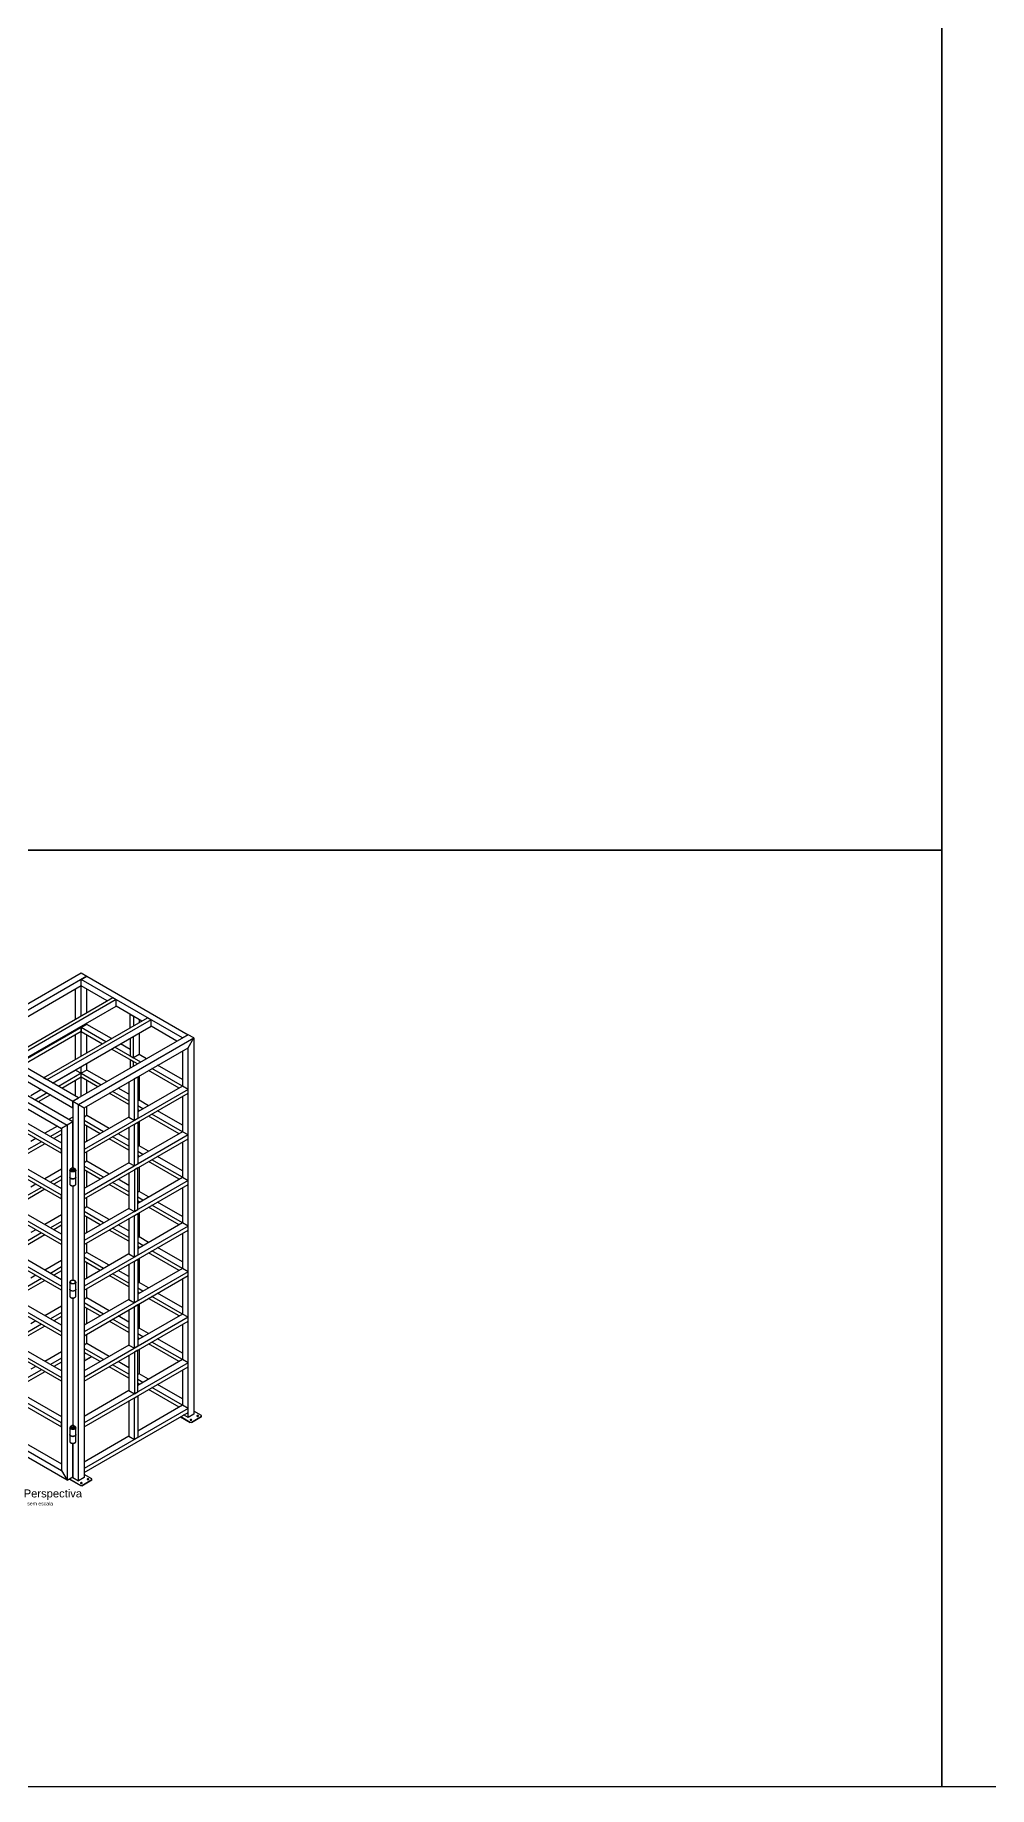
# Model space of a CAD drawing. Header units: inches. Extents: x -7660 to 802, y -193 to 3.
# Drawn here: x 408.5 to 445, y -192.6 to -125.7 of the extents above; entities that cross this region are included whole.
import ezdxf

# ---------------------------------------------------------------- set-up
doc = ezdxf.new("R2010")
doc.units = ezdxf.units.IN
doc.header["$MEASUREMENT"] = 0
doc.layers.add('PDF2_0', color=7, linetype='Continuous')
doc.layers.add('PDF_Text', color=7, linetype='Continuous')
doc.styles.add('PDF ArialMT', font='arial.ttf')

# ---------------------------------------------------------------- blocks, each defined once
blk = doc.blocks.new('GHGFJHJ')
at = {"layer": 'PDF2_0', "lineweight": 25}
for points in [[(290.13, 193.71), (341.9, 223.6), (344.44, 222.12), (292.67, 192.23)], [(292.67, 189.31), (338.09, 163.06), (338.09, 165.98), (338.09, 136.05), (338.09, 156.67), (335.59, 155.19), (335.59, -4.2), (338.09, -2.72), (338.09, 12.35), (338.09, -3.01), (340.63, -4.5), (340.63, 164.54), (392.41, 194.43), (389.91, 195.87), (338.09, 165.98), (340.63, 164.54), (343.17, 163.06), (389.91, 190.03), (392.41, 194.43), (392.41, 25.39), (389.91, 23.95), (389.91, 190.03)], [(353.5, 211.03), (341.9, 217.76), (341.9, 220.68), (344.44, 222.12), (389.91, 195.87), (387.37, 194.43), (341.9, 220.68)], [(341.9, 204.34), (341.9, 217.76), (297.71, 192.23)], [(313.37, 183.21), (357.57, 208.7), (357.57, 211.62), (310.83, 184.65), (309.3, 185.54), (356.04, 212.51), (357.57, 211.62)], [(339.36, 202.9), (339.36, 216.28)], [(344.44, 205.78), (344.44, 216.28)], [(369.17, 202.01), (357.57, 208.7)], [(363.87, 198.96), (363.87, 205.06), (365.4, 204.21), (365.4, 199.81)], [(341.35, 199.34), (341.9, 199.05), (313.92, 182.88)], [(341.9, 197.27), (315.44, 181.99)], [(329.03, 174.15), (373.23, 199.68), (373.23, 202.6)], [(355.49, 194.09), (344.44, 200.49), (341.9, 199.05)], [(341.9, 186.26), (341.9, 199.68)], [(352.95, 192.65), (341.9, 199.05), (341.9, 197.27), (351.43, 191.77)], [(344.44, 200.49), (344.44, 201.12)], [(367.9, 202.73), (367.9, 201.29)], [(384.83, 192.95), (373.23, 199.68)], [(339.36, 184.78), (339.36, 195.83)], [(344.44, 187.7), (344.44, 195.83)], [(367.09, 182.75), (355.49, 189.44)], [(368.62, 183.6), (357.02, 190.33)], [(363.87, 189.27), (359.51, 191.77)], [(363.87, 194.26), (363.87, 186.35), (365.4, 185.46), (365.4, 195.15)], [(367.9, 196.59), (367.9, 186.94), (365.4, 185.46)], [(338.09, 156.67), (292.67, 182.92), (290.13, 181.44), (292.67, 177.08), (292.67, 23.53), (290.13, 22.05), (290.13, 181.44), (335.59, 155.19), (333.05, 153.75), (333.05, 0.16), (335.59, -4.2), (290.13, 22.05)], [(341.9, 168.19), (341.9, 181.61)], [(344.44, 180), (344.44, 183.04)], [(365.4, 181.73), (365.4, 183.72), (363.87, 184.61), (363.87, 180.84)], [(371.16, 185.08), (367.9, 186.94)], [(387.37, 188.59), (387.37, 172.8), (373.65, 180.67)], [(387.37, 175.68), (376.19, 182.16)], [(292.67, 177.08), (333.05, 153.75)], [(329.12, 174.11), (339.36, 180), (339.36, 180.12)], [(349.35, 172.5), (341.9, 176.82), (341.9, 178.56), (331.66, 172.63)], [(341.9, 176.82), (333.18, 171.74)], [(339.36, 180), (341.9, 178.56)], [(339.36, 168.19), (339.36, 175.34)], [(353.42, 174.83), (344.44, 180), (341.9, 178.56), (350.88, 173.35)], [(344.44, 169.62), (344.44, 175.34)], [(363.24, 174.66), (363.24, 158.87), (365.78, 157.39), (365.78, 176.14), (367.3, 176.99), (367.3, 158.28), (365.78, 157.39)], [(367.9, 177.37), (367.9, 166.45), (367.3, 166.07)], [(385.85, 171.91), (372.17, 179.83)], [(324.08, 171.19), (319.3, 168.44)], [(326.58, 169.71), (321.03, 166.49)], [(328.1, 168.86), (322.56, 165.65)], [(363.24, 164.5), (354.43, 169.58)], [(363.24, 166.24), (355.96, 170.43)], [(363.24, 169.16), (358.45, 171.91)], [(389.91, 171.32), (387.37, 172.8), (367.3, 161.2)], [(372.17, 163.99), (367.9, 166.45)], [(387.37, 168.1), (387.37, 152.31), (373.65, 160.23)], [(338.09, 158.79), (336.23, 157.73)], [(343.17, 163.06), (343.17, -3.01), (340.63, -4.5)], [(354.43, 153.75), (344.44, 159.55), (343.17, 158.79)], [(363.24, 158.87), (343.17, 147.27)], [(344.44, 159.55), (344.44, 163.78)], [(369.63, 162.56), (367.3, 163.91)], [(368.11, 161.67), (367.3, 162.13)], [(367.9, 161.79), (367.9, 161.54)], [(385.85, 151.42), (372.17, 159.34)], [(387.37, 155.23), (376.19, 161.67)], [(313.62, 155.57), (316.12, 157.05), (333.05, 147.27)], [(331.19, 154.81), (325.6, 151.59)], [(333.05, 152.99), (328.1, 150.11)], [(333.05, 151.21), (329.63, 149.26)], [(351.89, 152.31), (343.17, 157.35)], [(350.37, 151.42), (343.17, 155.61)], [(344.44, 147.99), (344.44, 154.85)], [(363.24, 145.75), (355.96, 149.98)], [(363.24, 148.67), (358.45, 151.42)], [(363.24, 154.17), (363.24, 138.38), (365.78, 136.94), (365.78, 155.65), (367.3, 156.54), (367.3, 137.79), (365.78, 136.94)], [(367.9, 156.88), (367.9, 145.96), (367.3, 145.62)], [(389.91, 150.83), (387.37, 152.31), (367.3, 140.71)], [(324.08, 147.78), (316.12, 143.21)], [(325.6, 146.89), (316.12, 141.47)], [(321.54, 149.26), (319.3, 147.95)], [(344.44, 139.06), (344.44, 143.34)], [(363.24, 144.01), (354.43, 149.09)], [(369.63, 142.07), (367.3, 143.42)], [(368.11, 141.18), (367.3, 141.68)], [(372.17, 143.55), (367.9, 145.96)], [(387.37, 147.65), (387.37, 131.82), (373.65, 139.74)], [(313.62, 135.08), (316.12, 136.56), (333.05, 126.78)], [(333.05, 135.42), (325.6, 131.1)], [(337.5, 135.76), (337.33, 135.72), (337.25, 135.67), (337.2, 135.63), (337.12, 135.59), (337.08, 135.55), (336.99, 135.5), (336.95, 135.46), (336.91, 135.42), (336.86, 135.38), (336.82, 135.29), (336.82, 135.25), (336.78, 135.16), (336.78, 135.12), (336.74, 135.08), (336.74, 135), (336.74, 131.91), (336.74, 128.81)], [(336.74, 135), (336.74, 135)], [(337.41, 135.59), (337.41, 135)], [(338.81, 135.25), (338.81, 135.21), (338.81, 135.12), (338.81, 135.08), (338.77, 135), (338.73, 134.91), (338.64, 134.87), (338.56, 134.78), (338.43, 134.74), (338.3, 134.74), (338.18, 134.7), (338.01, 134.7), (337.88, 134.74), (337.75, 134.78), (337.67, 134.83), (337.54, 134.87), (337.5, 134.91), (337.41, 135), (337.41, 135.08), (337.41, 135.16), (337.41, 135.25)], [(338.77, 135.59), (338.77, 135.63), (338.77, 135.67), (338.77, 135.72), (338.73, 135.8), (338.68, 135.84), (338.6, 135.88), (338.56, 135.93), (338.47, 135.97), (338.39, 136.01), (338.3, 136.01), (338.22, 136.05), (338.13, 136.05), (338.05, 136.05), (337.97, 136.05), (337.88, 136.01), (337.8, 136.01), (337.71, 135.97), (337.67, 135.93), (337.58, 135.88), (337.54, 135.84), (337.5, 135.8), (337.46, 135.76), (337.46, 135.72), (337.46, 135.67), (337.46, 135.59)], [(339.45, 135), (339.45, 135.08), (339.45, 135.12), (339.45, 135.21), (339.4, 135.25), (339.4, 135.29), (339.36, 135.38), (339.32, 135.42), (339.28, 135.46), (339.24, 135.5), (339.15, 135.55), (339.11, 135.59), (339.02, 135.63), (338.9, 135.72), (338.81, 135.72), (338.73, 135.76)], [(338.81, 135), (338.81, 135.59)], [(339.49, 128.81), (339.49, 131.91), (339.49, 135)], [(354.43, 133.3), (344.44, 139.06), (343.17, 138.34)], [(363.24, 138.38), (343.17, 126.78)], [(351.89, 131.82), (343.17, 136.86)], [(350.37, 130.97), (343.17, 135.12)], [(344.44, 127.5), (344.44, 134.4)], [(367.9, 136.39), (367.9, 125.51), (367.3, 125.13)], [(367.9, 141.3), (367.9, 141.09)], [(385.85, 130.97), (372.17, 138.85)], [(387.37, 134.74), (376.19, 141.18)], [(324.08, 127.29), (316.12, 122.72)], [(325.6, 126.44), (316.12, 120.98)], [(321.54, 128.77), (319.3, 127.46)], [(333.05, 132.5), (328.1, 129.66)], [(333.05, 130.76), (329.63, 128.77)], [(336.74, 128.86), (336.78, 128.73), (336.78, 128.65), (336.82, 128.56), (336.86, 128.48), (336.91, 128.43), (336.99, 128.35), (337.08, 128.26), (337.16, 128.22), (337.25, 128.18), (337.37, 128.14), (337.5, 128.1), (337.58, 128.05), (337.71, 128.01), (337.84, 128.01), (337.97, 127.97), (338.13, 127.97), (338.26, 127.97), (338.39, 128.01), (338.52, 128.01), (338.64, 128.05), (338.73, 128.1), (338.85, 128.14), (338.98, 128.18), (339.07, 128.22), (339.15, 128.26), (339.24, 128.35), (339.32, 128.43), (339.36, 128.48), (339.4, 128.56), (339.45, 128.65), (339.45, 128.77), (339.49, 128.81), (339.45, 128.86)], [(338.09, 127.97), (338.09, 85.55)], [(367.3, 120.22), (387.37, 131.82), (389.91, 130.38), (343.17, 103.41), (343.17, 101.64), (389.91, 128.6), (389.91, 130.38)], [(363.24, 123.52), (354.43, 128.6)], [(363.24, 125.3), (355.96, 129.49)], [(363.24, 128.18), (358.45, 130.97)], [(363.24, 133.73), (363.24, 117.89), (365.78, 116.45)], [(387.37, 127.16), (387.37, 111.37), (373.65, 119.25)], [(354.43, 112.81), (344.44, 118.57), (343.17, 117.85)], [(344.44, 118.57), (344.44, 122.85)], [(369.63, 121.58), (367.3, 122.93)], [(368.11, 120.73), (367.3, 121.19)], [(372.17, 123.06), (367.9, 125.51)], [(367.9, 120.86), (367.9, 120.6)], [(385.85, 110.48), (372.17, 118.4)], [(387.37, 114.29), (376.19, 120.73)], [(333.05, 106.29), (316.12, 116.07), (313.62, 114.63), (333.05, 103.41), (333.05, 101.64), (313.62, 112.85), (313.62, 114.63)], [(333.05, 114.93), (325.6, 110.61)], [(333.05, 112.01), (328.1, 109.17)], [(333.05, 110.27), (329.63, 108.28)], [(363.24, 117.89), (343.17, 106.29)], [(351.89, 111.37), (343.17, 116.41)], [(350.37, 110.48), (343.17, 114.63)], [(344.44, 107.05), (344.44, 113.91)], [(363.24, 107.73), (358.45, 110.48)], [(363.24, 113.24), (363.24, 97.45), (365.78, 95.96)], [(367.9, 115.95), (367.9, 105.02), (367.3, 104.64)], [(389.91, 109.89), (387.37, 111.37), (367.3, 99.77)], [(324.08, 106.84), (316.12, 102.27)], [(325.6, 105.95), (316.12, 100.49)], [(321.54, 108.28), (319.3, 107.01)], [(344.44, 98.12), (344.44, 102.36)], [(363.24, 103.08), (354.43, 108.16)], [(363.24, 104.81), (355.96, 109.04)], [(369.63, 101.13), (367.3, 102.48)], [(372.17, 102.57), (367.9, 105.02)], [(387.37, 106.67), (387.37, 90.88), (373.65, 98.8)], [(333.05, 85.85), (316.12, 95.62), (313.62, 94.14), (333.05, 82.92), (333.05, 81.19), (313.62, 92.41), (313.62, 94.14)], [(333.05, 94.48), (325.6, 90.16)], [(354.43, 92.32), (344.44, 98.12), (343.17, 97.4)], [(363.24, 97.45), (343.17, 85.85)], [(351.89, 90.88), (343.17, 95.92)], [(363.24, 92.75), (363.24, 76.96), (365.78, 75.52), (365.78, 94.23), (367.3, 95.12), (367.3, 76.36), (365.78, 75.52)], [(368.11, 100.24), (367.3, 100.7)], [(367.9, 95.46), (367.9, 84.53), (367.3, 84.19)], [(367.9, 100.37), (367.9, 100.11)], [(385.85, 89.99), (372.17, 97.91)], [(387.37, 93.8), (376.19, 100.24)], [(321.54, 87.84), (319.3, 86.52)], [(333.05, 91.56), (328.1, 88.68)], [(333.05, 89.78), (329.63, 87.84)], [(350.37, 89.99), (343.17, 94.19)], [(344.44, 86.57), (344.44, 93.47)], [(363.24, 82.59), (354.43, 87.67)], [(363.24, 84.32), (355.96, 88.55)], [(363.24, 87.24), (358.45, 89.99)], [(389.91, 89.44), (387.37, 90.88), (367.3, 79.28)], [(324.08, 86.35), (316.12, 81.78)], [(325.6, 85.51), (316.12, 80.05)], [(339.45, 84.7), (339.45, 84.79), (339.45, 84.87), (339.4, 85), (339.36, 85.04), (339.28, 85.13), (339.24, 85.21), (339.15, 85.3), (339.02, 85.34), (338.98, 85.38), (338.9, 85.42), (338.81, 85.42), (338.73, 85.46), (338.64, 85.51), (338.56, 85.51), (338.35, 85.55), (338.18, 85.55), (337.97, 85.55), (337.75, 85.55), (337.58, 85.51), (337.5, 85.46), (337.41, 85.42), (337.33, 85.42), (337.25, 85.38), (337.16, 85.34), (337.12, 85.3), (337.03, 85.25), (336.99, 85.21), (336.95, 85.13), (336.91, 85.08), (336.86, 85.04), (336.82, 84.96), (336.78, 84.91), (336.78, 84.83), (336.74, 84.74), (336.74, 84.7), (336.74, 81.61), (336.78, 81.53), (336.78, 81.44), (336.86, 81.32), (336.95, 81.23), (337.03, 81.15), (337.16, 81.06), (337.29, 80.98), (337.46, 80.93), (337.63, 80.89), (337.8, 80.85), (337.97, 80.85), (338.18, 80.85), (338.35, 80.85), (338.52, 80.89), (338.68, 80.93), (338.85, 80.98), (339.02, 81.02), (339.15, 81.1), (339.24, 81.19), (339.32, 81.27), (339.4, 81.4), (339.45, 81.49), (339.49, 81.61), (339.49, 84.7)], [(336.74, 84.7), (336.74, 84.7)], [(336.78, 81.61), (336.74, 81.57), (336.74, 81.53)], [(336.74, 81.49), (336.74, 78.39), (336.78, 78.27), (336.82, 78.18), (336.86, 78.1), (336.99, 77.97), (337.08, 77.89), (337.2, 77.84), (337.37, 77.76), (337.5, 77.72), (337.71, 77.67), (337.88, 77.63), (338.05, 77.63), (338.26, 77.63), (338.43, 77.63), (338.6, 77.67), (338.77, 77.72), (338.94, 77.8), (339.07, 77.84), (339.19, 77.93), (339.28, 78.01), (339.36, 78.14), (339.45, 78.23), (339.45, 78.31), (339.49, 78.39), (339.49, 81.49)], [(339.45, 81.53), (339.45, 81.57)], [(344.44, 77.63), (344.44, 81.91)], [(369.63, 80.64), (367.3, 81.99)], [(368.11, 79.75), (367.3, 80.26)], [(372.17, 82.12), (367.9, 84.53)], [(367.9, 79.88), (367.9, 79.66)], [(387.37, 86.23), (387.37, 70.39), (373.65, 78.31)], [(387.37, 73.31), (376.19, 79.75)], [(333.05, 65.36), (316.12, 75.13), (313.62, 73.7), (333.05, 62.43), (333.05, 60.7), (313.62, 71.92), (313.62, 73.7)], [(333.05, 73.99), (325.6, 69.67)], [(333.05, 71.07), (328.1, 68.23)], [(337.54, 77.72), (337.54, 77.67), (337.58, 77.67), (337.63, 77.63), (337.71, 77.59), (337.8, 77.55), (337.84, 77.55), (337.92, 77.51), (338.01, 77.51), (338.09, 77.51), (338.18, 77.51), (338.26, 77.51), (338.35, 77.51), (338.43, 77.55), (338.52, 77.59), (338.6, 77.63), (338.64, 77.67), (338.68, 77.72)], [(338.09, 77.51), (338.09, 20.4)], [(354.43, 71.88), (344.44, 77.63), (343.17, 76.91)], [(363.24, 76.96), (343.17, 65.36)], [(351.89, 70.39), (343.17, 75.43)], [(350.37, 69.55), (343.17, 73.7)], [(344.44, 66.08), (344.44, 72.98)], [(363.24, 72.3), (363.24, 56.47), (365.78, 55.03), (365.78, 73.74), (367.3, 74.63), (367.3, 55.92), (365.78, 55.03)], [(367.9, 75.01), (367.9, 64.09), (367.3, 63.7)], [(385.85, 69.55), (372.17, 77.42)], [(324.08, 65.91), (316.12, 61.29)], [(325.6, 65.02), (316.12, 59.56)], [(321.54, 67.35), (319.3, 66.03)], [(333.05, 69.34), (329.63, 67.35)], [(363.24, 62.1), (354.43, 67.22)], [(363.24, 63.87), (355.96, 68.07)], [(363.24, 66.75), (358.45, 69.55)], [(389.91, 68.95), (387.37, 70.39), (367.3, 58.79)], [(372.17, 61.63), (367.9, 64.09)], [(387.37, 65.74), (387.37, 49.95), (373.65, 57.82)], [(354.43, 51.39), (344.44, 57.14), (343.17, 56.42)], [(363.24, 56.47), (343.17, 44.91)], [(344.44, 57.14), (344.44, 61.42)], [(369.63, 60.15), (367.3, 61.5)], [(368.11, 59.3), (367.3, 59.77)], [(367.9, 59.43), (367.9, 59.17)], [(385.85, 49.06), (372.17, 56.97)], [(387.37, 52.87), (376.19, 59.3)], [(333.05, 44.91), (316.12, 54.65), (313.62, 53.21), (333.05, 41.99), (333.05, 40.21), (313.62, 51.47), (313.62, 53.21)], [(333.05, 53.5), (325.6, 49.18)], [(333.05, 50.58), (328.1, 47.74)], [(333.05, 48.85), (329.63, 46.86)], [(351.89, 49.95), (343.17, 54.98)], [(350.37, 49.06), (343.17, 53.21)], [(343.89, 52.78), (343.17, 52.4)], [(343.17, 50.41), (343.26, 50.45), (343.34, 50.45), (343.43, 50.5), (343.47, 50.54), (343.51, 50.58), (343.51, 50.67), (343.51, 50.71), (343.47, 50.75), (343.38, 50.79), (343.3, 50.83), (343.21, 50.83), (343.17, 50.83)], [(343.17, 49.61), (343.43, 49.61), (343.43, 49.44), (343.17, 49.44)], [(343.43, 49.61), (346.43, 51.34)], [(343.43, 49.44), (346.56, 51.26)], [(363.24, 43.38), (355.96, 47.62)], [(363.24, 46.31), (358.45, 49.06)], [(363.24, 51.81), (363.24, 36.02), (365.78, 34.54)], [(367.9, 54.52), (367.9, 43.6), (367.3, 43.26)], [(389.91, 48.46), (387.37, 49.95), (367.3, 38.35)], [(295.17, 41.61), (295.17, 24.97), (292.67, 23.53), (333.05, 0.16)], [(324.08, 45.42), (316.12, 40.84)], [(325.6, 44.53), (316.12, 39.07)], [(321.54, 46.86), (319.3, 45.59)], [(363.24, 41.65), (354.43, 46.73)], [(369.63, 39.7), (367.3, 41.06)], [(372.17, 41.14), (367.9, 43.6)], [(387.37, 45.25), (387.37, 29.46), (373.65, 37.37)], [(313.62, 32.72), (316.12, 34.2), (333.05, 24.42)], [(363.24, 36.02), (343.17, 24.42)], [(363.24, 31.32), (363.24, 15.53), (365.78, 14.09), (365.78, 32.8), (367.3, 33.69), (367.3, 14.94), (365.78, 14.09)], [(368.11, 38.81), (367.3, 39.32)], [(385.85, 28.57), (372.17, 36.48)], [(387.37, 32.38), (376.19, 38.81)], [(389.91, 28.02), (387.37, 29.46), (367.3, 17.86)], [(386.48, 24.29), (390.88, 21.75)], [(386.65, 24.38), (390.88, 21.92)], [(389.91, 23.95), (387.88, 25.1)], [(391.39, 21.92), (395.96, 24.55), (395.96, 24.84), (392.41, 26.87)], [(391.39, 21.75), (395.96, 24.38), (395.96, 24.55)], [(394.52, 24.59), (394.48, 24.63), (394.4, 24.67), (394.31, 24.71), (394.23, 24.71), (394.14, 24.71), (394.02, 24.71), (393.93, 24.67), (393.89, 24.63), (393.85, 24.59)], [(338.77, 19.97), (338.77, 20.02), (338.77, 20.1), (338.73, 20.14), (338.68, 20.18), (338.64, 20.27), (338.56, 20.31), (338.52, 20.31), (338.43, 20.35), (338.35, 20.4), (338.26, 20.4), (338.18, 20.4), (338.09, 20.4), (338.01, 20.4), (337.92, 20.4), (337.84, 20.35), (337.75, 20.35), (337.67, 20.31), (337.63, 20.27), (337.58, 20.23), (337.54, 20.18), (337.5, 20.14), (337.46, 20.1), (337.46, 20.02), (337.41, 19.97), (337.41, 19.34)], [(338.81, 19.63), (338.81, 19.59), (338.81, 19.51), (338.81, 19.42), (338.77, 19.34), (338.73, 19.25), (338.64, 19.21), (338.56, 19.17), (338.43, 19.13), (338.3, 19.08), (338.18, 19.08), (338.01, 19.08), (337.88, 19.08), (337.75, 19.13), (337.67, 19.17), (337.54, 19.21), (337.5, 19.3), (337.41, 19.38), (337.41, 19.42), (337.41, 19.51), (337.41, 19.59), (337.41, 19.63)], [(339.45, 19.38), (339.45, 19.42), (339.45, 19.51), (339.45, 19.55), (339.4, 19.59), (339.4, 19.68), (339.36, 19.72), (339.32, 19.76), (339.28, 19.8), (339.24, 19.89), (339.15, 19.93), (339.11, 19.97), (339.02, 19.97), (338.9, 20.06), (338.81, 20.1), (338.73, 20.1)], [(338.81, 19.34), (338.81, 19.97)], [(391.48, 22.85), (391.43, 22.89), (391.35, 22.94), (391.26, 22.98), (391.18, 22.98), (391.09, 22.98), (391.01, 22.94), (390.93, 22.94), (390.84, 22.89), (390.84, 22.85)], [(316.12, 12.86), (333.05, 3.08)], [(363.24, 15.53), (343.17, 3.93)], [(342.16, -6.53), (342.16, -6.7), (341.65, -6.7), (336.44, -3.69)], [(336.61, -3.61), (341.65, -6.53), (342.16, -6.53), (346.69, -3.9), (346.69, -3.61), (343.17, -1.57)], [(342.24, -5.6), (342.2, -5.55), (342.11, -5.51), (342.03, -5.47), (341.94, -5.47), (341.86, -5.47), (341.73, -5.47), (341.65, -5.51), (341.61, -5.55), (341.56, -5.6)], [(341.65, -6.7), (341.65, -6.53)], [(342.16, -6.7), (346.69, -4.07), (346.69, -3.9)], [(345.25, -3.82), (345.2, -3.78), (345.16, -3.73), (345.08, -3.73), (344.95, -3.69), (344.87, -3.73), (344.78, -3.73), (344.7, -3.78), (344.65, -3.82), (344.61, -3.82)]]:
    blk.add_lwpolyline(points, dxfattribs=at)
for points in [[(371.71, 203.45), (373.23, 202.6), (326.49, 175.59), (324.97, 176.48)], [(292.67, 192.23), (338.09, 165.98), (340.63, 167.47), (295.17, 193.71)], [(343.17, 142.62), (389.91, 169.58), (389.91, 171.32), (343.17, 144.35)], [(333.05, 144.35), (313.62, 155.57), (313.62, 153.83), (333.05, 142.62)], [(343.17, 122.13), (389.91, 149.09), (389.91, 150.83), (343.17, 123.86)], [(333.05, 123.86), (313.62, 135.08), (313.62, 133.34), (333.05, 122.13)], [(337.75, 135.97), (337.67, 135.88), (337.63, 135.84), (337.58, 135.8), (337.58, 135.72), (337.58, 135.63), (337.63, 135.59), (337.67, 135.55), (337.75, 135.46), (337.84, 135.46), (337.97, 135.42), (338.09, 135.42), (338.18, 135.42), (338.3, 135.42), (338.43, 135.46), (338.52, 135.5), (338.56, 135.55), (338.6, 135.63), (338.64, 135.67), (338.64, 135.76), (338.6, 135.8), (338.56, 135.88), (338.52, 135.93), (338.43, 135.97), (338.3, 136.01), (338.22, 136.01), (338.09, 136.01), (337.97, 136.01), (337.88, 135.97)], [(367.3, 117.34), (367.3, 136.05), (365.78, 135.16), (365.78, 116.45)], [(339.49, 131.91), (339.45, 131.78), (339.4, 131.69), (339.32, 131.57), (339.24, 131.48), (339.15, 131.4), (339.02, 131.31), (338.85, 131.27), (338.68, 131.23), (338.52, 131.19), (338.35, 131.14), (338.18, 131.14), (337.97, 131.14), (337.8, 131.14), (337.63, 131.19), (337.46, 131.23), (337.29, 131.31), (337.16, 131.35), (337.03, 131.44), (336.95, 131.52), (336.86, 131.65), (336.78, 131.74), (336.78, 131.82), (336.74, 131.91), (336.78, 131.86), (336.78, 131.74), (336.82, 131.65), (336.91, 131.57), (337.03, 131.44), (337.12, 131.4), (337.29, 131.31), (337.41, 131.23), (337.58, 131.19), (337.75, 131.14), (337.97, 131.14), (338.13, 131.14), (338.3, 131.14), (338.52, 131.19), (338.68, 131.23), (338.85, 131.27), (338.98, 131.31), (339.11, 131.4), (339.24, 131.48), (339.32, 131.57), (339.4, 131.65), (339.45, 131.78), (339.45, 131.86)], [(367.3, 96.85), (365.78, 95.96), (365.78, 114.72), (367.3, 115.56)], [(343.17, 81.19), (389.91, 108.16), (389.91, 109.89), (343.17, 82.92)], [(343.17, 60.7), (389.91, 87.67), (389.91, 89.44), (343.17, 62.43)], [(338.98, 85.34), (338.85, 85.38), (338.68, 85.46), (338.52, 85.51), (338.35, 85.51), (338.18, 85.55), (338.01, 85.55), (337.84, 85.51), (337.67, 85.46), (337.5, 85.42), (337.37, 85.38), (337.2, 85.3), (337.12, 85.21), (337.03, 85.13), (336.95, 85.04), (336.91, 84.96), (336.91, 84.83), (336.91, 84.74), (336.95, 84.66), (336.99, 84.53), (337.08, 84.45), (337.2, 84.36), (337.33, 84.28), (337.46, 84.24), (337.63, 84.19), (337.8, 84.15), (337.97, 84.15), (338.13, 84.11), (338.3, 84.15), (338.47, 84.15), (338.64, 84.19), (338.81, 84.24), (338.94, 84.32), (339.07, 84.41), (339.15, 84.49), (339.24, 84.58), (339.28, 84.66), (339.32, 84.79), (339.32, 84.87), (339.32, 84.96), (339.24, 85.08), (339.19, 85.17), (339.07, 85.25)], [(343.17, 40.21), (389.91, 67.22), (389.91, 68.95), (343.17, 41.99)], [(343.17, 19.76), (389.91, 46.73), (389.91, 48.46), (343.17, 21.5)], [(367.3, 35.43), (367.3, 54.14), (365.78, 53.29), (365.78, 34.54)], [(333.05, 21.5), (313.62, 32.72), (313.62, 30.98), (333.05, 19.76)], [(343.17, -0.73), (389.91, 26.24), (389.91, 28.02), (343.17, 1.01)], [(393.93, 24.55), (394.02, 24.5), (394.1, 24.46), (394.19, 24.46), (394.31, 24.46), (394.4, 24.5), (394.44, 24.55), (394.52, 24.59), (394.52, 24.63), (394.52, 24.71), (394.52, 24.76), (394.48, 24.8), (394.4, 24.84), (394.31, 24.88), (394.23, 24.88), (394.14, 24.88), (394.02, 24.84), (393.93, 24.84), (393.89, 24.8), (393.85, 24.76), (393.85, 24.67), (393.85, 24.63), (393.89, 24.59)], [(339.49, 16.29), (339.49, 16.25), (339.45, 16.16), (339.4, 16.04), (339.32, 15.95), (339.24, 15.87), (339.15, 15.78), (339.02, 15.7), (338.85, 15.61), (338.68, 15.57), (338.52, 15.53), (338.35, 15.53), (338.18, 15.49), (337.97, 15.49), (337.8, 15.53), (337.63, 15.57), (337.46, 15.61), (337.29, 15.66), (337.16, 15.74), (337.03, 15.82), (336.95, 15.91), (336.86, 15.99), (336.78, 16.08), (336.78, 16.21), (336.74, 16.29), (336.78, 16.16), (336.82, 16.08), (336.86, 15.95), (336.95, 15.87), (337.08, 15.78), (337.2, 15.7), (337.33, 15.66), (337.5, 15.57), (337.67, 15.53), (337.84, 15.53), (338.05, 15.49), (338.22, 15.49), (338.39, 15.53), (338.56, 15.53), (338.73, 15.57), (338.9, 15.66), (339.07, 15.7), (339.19, 15.78), (339.28, 15.87), (339.36, 15.99), (339.4, 16.08), (339.45, 16.16)], [(337.8, 20.31), (337.71, 20.27), (337.63, 20.23), (337.58, 20.14), (337.58, 20.1), (337.58, 20.02), (337.63, 19.97), (337.67, 19.89), (337.75, 19.85), (337.84, 19.8), (337.92, 19.76), (338.05, 19.76), (338.18, 19.76), (338.26, 19.76), (338.39, 19.8), (338.47, 19.85), (338.56, 19.89), (338.6, 19.93), (338.64, 20.02), (338.64, 20.1), (338.64, 20.14), (338.6, 20.23), (338.52, 20.27), (338.43, 20.31), (338.35, 20.35), (338.26, 20.35), (338.13, 20.4), (338.01, 20.35), (337.88, 20.35)], [(390.88, 22.77), (390.97, 22.73), (391.05, 22.73), (391.18, 22.73), (391.26, 22.73), (391.35, 22.77), (391.43, 22.81), (391.48, 22.85), (391.52, 22.89), (391.52, 22.94), (391.48, 23.02), (391.43, 23.06), (391.35, 23.11), (391.26, 23.11), (391.18, 23.15), (391.09, 23.15), (391.01, 23.11), (390.93, 23.06), (390.84, 23.02), (390.8, 22.98), (390.8, 22.94), (390.8, 22.89), (390.84, 22.81)], [(390.88, 21.75), (390.88, 21.92), (391.39, 21.92), (391.39, 21.75)], [(341.65, -5.64), (341.73, -5.68), (341.82, -5.72), (341.9, -5.72), (342.03, -5.72), (342.11, -5.68), (342.16, -5.64), (342.24, -5.6), (342.24, -5.55), (342.24, -5.47), (342.24, -5.43), (342.2, -5.38), (342.11, -5.34), (342.03, -5.3), (341.94, -5.3), (341.86, -5.3), (341.73, -5.34), (341.65, -5.34), (341.61, -5.38), (341.56, -5.43), (341.56, -5.51), (341.56, -5.55), (341.61, -5.6)], [(344.7, -3.9), (344.74, -3.95), (344.87, -3.95), (344.95, -3.95), (345.03, -3.95), (345.12, -3.95), (345.2, -3.9), (345.25, -3.86), (345.29, -3.78), (345.29, -3.73), (345.25, -3.69), (345.2, -3.65), (345.16, -3.61), (345.08, -3.56), (344.95, -3.56), (344.87, -3.56), (344.78, -3.56), (344.7, -3.61), (344.65, -3.65), (344.61, -3.69), (344.57, -3.73), (344.57, -3.82), (344.61, -3.86)]]:
    blk.add_lwpolyline(points, close=True, dxfattribs=at)
at = {"layer": 'PDF2_0', "color": 8, "lineweight": 25, "true_color": 0x808080}
for points in [[(339.49, 135), (339.45, 134.87), (339.4, 134.78), (339.32, 134.66), (339.24, 134.57), (339.15, 134.49), (339.02, 134.4), (338.85, 134.36), (338.68, 134.32), (338.52, 134.28), (338.35, 134.23), (338.18, 134.23), (337.97, 134.23), (337.8, 134.23), (337.63, 134.28), (337.46, 134.32), (337.29, 134.4), (337.16, 134.45), (337.03, 134.53), (336.95, 134.61), (336.86, 134.74), (336.78, 134.83), (336.78, 134.95), (336.74, 135)], [(337.46, 135.72), (337.37, 135.67), (337.2, 135.59), (337.12, 135.55), (337.03, 135.42), (336.95, 135.33), (336.91, 135.25), (336.91, 135.12), (336.91, 135.04), (336.95, 134.95), (336.99, 134.83), (337.08, 134.74), (337.2, 134.66), (337.33, 134.61), (337.46, 134.53), (337.63, 134.49), (337.8, 134.45), (337.97, 134.45), (338.13, 134.45), (338.3, 134.45), (338.47, 134.45), (338.64, 134.49), (338.81, 134.57), (338.94, 134.61), (339.07, 134.7), (339.15, 134.78), (339.24, 134.87), (339.28, 134.95), (339.32, 135.08), (339.32, 135.16), (339.32, 135.25), (339.24, 135.38), (339.19, 135.46), (339.07, 135.55), (338.98, 135.63), (338.85, 135.67), (338.77, 135.72)], [(338.81, 135.59), (338.77, 135.55), (338.77, 135.5), (338.73, 135.42), (338.64, 135.33), (338.56, 135.29), (338.43, 135.25), (338.3, 135.21), (338.18, 135.21), (338.05, 135.21), (337.92, 135.21), (337.8, 135.25), (337.67, 135.29), (337.58, 135.33), (337.5, 135.42), (337.46, 135.46), (337.46, 135.55), (337.41, 135.59)], [(336.74, 128.81), (336.78, 128.77), (336.78, 128.65), (336.82, 128.56), (336.91, 128.48), (337.03, 128.35), (337.12, 128.31), (337.29, 128.22), (337.41, 128.14), (337.58, 128.1), (337.75, 128.05), (337.97, 128.05), (338.13, 128.05), (338.3, 128.05), (338.52, 128.1), (338.68, 128.1), (338.85, 128.18), (338.98, 128.22), (339.11, 128.31), (339.24, 128.39), (339.32, 128.48), (339.4, 128.56), (339.45, 128.69), (339.45, 128.77), (339.49, 128.81)], [(339.49, 84.7), (339.45, 84.58), (339.4, 84.49), (339.32, 84.36), (339.24, 84.28), (339.15, 84.19), (339.02, 84.11), (338.85, 84.07), (338.68, 84.03), (338.52, 83.98), (338.35, 83.94), (338.18, 83.94), (337.97, 83.94), (337.8, 83.94), (337.63, 83.98), (337.46, 84.03), (337.29, 84.11), (337.16, 84.15), (337.03, 84.24), (336.95, 84.32), (336.86, 84.41), (336.78, 84.53), (336.78, 84.62), (336.74, 84.7)], [(339.49, 81.53), (339.45, 81.4), (339.45, 81.32), (339.36, 81.23), (339.28, 81.1), (339.19, 81.02), (339.07, 80.93), (338.94, 80.89), (338.77, 80.81), (338.6, 80.77), (338.43, 80.72), (338.26, 80.72), (338.05, 80.72), (337.88, 80.72), (337.71, 80.77), (337.5, 80.81), (337.37, 80.85), (337.2, 80.93), (337.08, 80.98), (336.99, 81.06), (336.86, 81.19), (336.82, 81.27), (336.78, 81.36), (336.74, 81.49), (336.74, 81.53)], [(339.49, 19.38), (339.49, 19.34), (339.45, 19.25), (339.4, 19.13), (339.32, 19.04), (339.24, 18.96), (339.15, 18.87), (339.02, 18.79), (338.85, 18.7), (338.68, 18.66), (338.52, 18.62), (338.35, 18.62), (338.18, 18.58), (337.97, 18.58), (337.8, 18.62), (337.63, 18.66), (337.46, 18.7), (337.29, 18.75), (337.16, 18.83), (337.03, 18.91), (336.95, 19), (336.86, 19.08), (336.78, 19.17), (336.78, 19.3), (336.74, 19.34)], [(337.46, 20.06), (337.37, 20.02), (337.2, 19.97), (337.12, 19.89), (337.03, 19.8), (336.95, 19.72), (336.91, 19.59), (336.91, 19.51), (336.91, 19.38), (336.95, 19.3), (336.99, 19.21), (337.08, 19.13), (337.2, 19.04), (337.33, 18.96), (337.46, 18.91), (337.63, 18.83), (337.8, 18.83), (337.97, 18.79), (338.13, 18.79), (338.3, 18.79), (338.47, 18.83), (338.64, 18.87), (338.81, 18.91), (338.94, 18.96), (339.07, 19.04), (339.15, 19.13), (339.24, 19.21), (339.28, 19.34), (339.32, 19.42), (339.32, 19.51), (339.32, 19.63), (339.24, 19.72), (339.19, 19.8), (339.07, 19.89), (338.98, 19.97), (338.85, 20.06), (338.77, 20.06)], [(338.81, 19.97), (338.77, 19.89), (338.73, 19.8), (338.68, 19.76), (338.6, 19.68), (338.52, 19.63), (338.39, 19.59), (338.26, 19.59), (338.13, 19.55), (338.01, 19.55), (337.88, 19.59), (337.75, 19.63), (337.67, 19.68), (337.54, 19.72), (337.5, 19.8), (337.46, 19.85), (337.41, 19.93), (337.41, 19.97)], [(336.74, 13.2), (336.78, 13.07), (336.82, 12.99), (336.86, 12.86), (336.95, 12.78), (337.08, 12.69), (337.2, 12.61), (337.33, 12.52), (337.5, 12.48), (337.67, 12.44), (337.84, 12.44), (338.05, 12.4), (338.22, 12.4), (338.39, 12.44), (338.56, 12.44), (338.73, 12.48), (338.9, 12.56), (339.07, 12.61), (339.19, 12.69), (339.28, 12.78), (339.36, 12.86), (339.4, 12.99), (339.45, 13.07), (339.49, 13.2)]]:
    blk.add_lwpolyline(points, dxfattribs=at)
at = {"layer": 'PDF2_0', "lineweight": 25}
blk.add_lwpolyline([(337.5, 20.1, 0.348762), (336.74, 19.34), (336.74, 19.38), (336.74, 16.29), (336.74, 13.2), (336.74, 13.16), (336.78, 13.12), (336.78, 13.03), (336.82, 12.95), (336.86, 12.86), (336.91, 12.78), (336.99, 12.69), (337.08, 12.65), (337.16, 12.56), (337.25, 12.52), (337.37, 12.48), (337.46, 12.44), (337.58, 12.4), (337.71, 12.4), (337.84, 12.35), (337.97, 12.35), (338.09, 12.35), (338.22, 12.35), (338.35, 12.35), (338.47, 12.4), (338.6, 12.4), (338.73, 12.44), (338.85, 12.48), (338.94, 12.52), (339.07, 12.56), (339.15, 12.65), (339.24, 12.69), (339.28, 12.78), (339.36, 12.86), (339.4, 12.9), (339.45, 12.99), (339.45, 13.12), (339.49, 13.2), (339.49, 16.29), (339.49, 19.38)], format="xyb", dxfattribs=at)
at = {"layer": 'PDF2_0', "color": 8, "lineweight": 25, "true_color": 0x808080}
blk.add_arc((338.12, 78.59), 0.995, 239.68318, 300.31682, dxfattribs=at)
at = {"layer": 'PDF2_0', "lineweight": 25}
blk.add_arc((343.2, 50.27), 0.445, 44.55505, 93.22444, dxfattribs=at)
at = {"layer": 'PDF_Text', "attachment_point": 4, "style": 'PDF ArialMT'}
for s, insert, char_height in [('Perspectiva', (316.05, -10.68), 3.5932), ('sem escala', (317.69, -14.71), 1.625)]:
    blk.add_mtext(s, dxfattribs=dict(at, insert=insert, char_height=char_height))

msp = doc.modelspace()

# ---------------------------------------------------------------- linework, layer by layer
at = {"color": 3}
for points in [[(353.42924, -121.04888), (443.16814, -121.04888), (443.16814, -156.83345), (353.42924, -156.83345)], [(443.16814, -121.04888), (532.90705, -121.04888), (532.90705, -192.61801), (443.16814, -192.61801)], [(353.42924, -156.83345), (443.16814, -156.83345), (443.16814, -192.61801), (353.42924, -192.61801)]]:
    msp.add_lwpolyline(points, close=True, dxfattribs=at)

# ---------------------------------------------------------------- block references
at = {"color": 2, "xscale": 0.08505315988372902, "yscale": 0.08505315988372902, "zscale": 0.08505315988372902}
msp.add_blockref('GHGFJHJ', (381.20583, -180.54402), dxfattribs=at)

doc.saveas('drawing.dxf')
